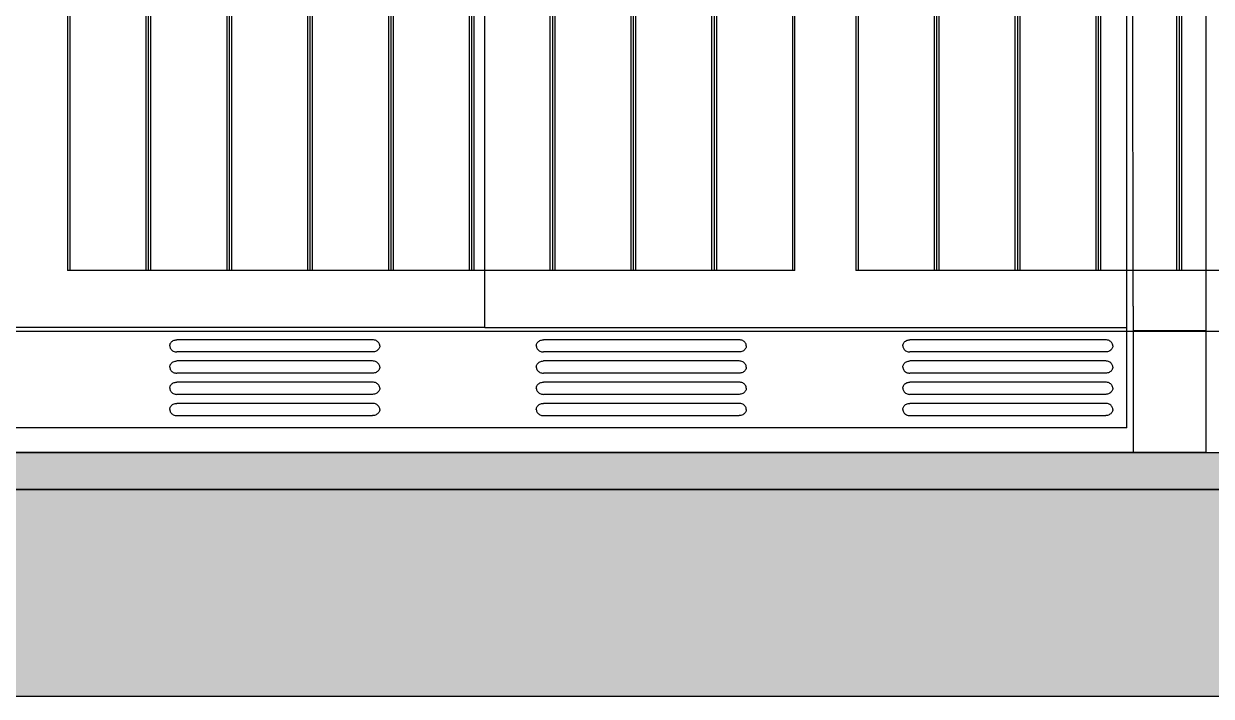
# Model space of a CAD drawing. Header units: millimetres. Extents: x 106699 to 122058, y 158555 to 162844.
# Drawn here: x 108780.8 to 108878.3, y 160724.3 to 160779.6 of the extents above; entities that cross this region are included whole.
import ezdxf

# ---------------------------------------------------------------- set-up
doc = ezdxf.new("R2010")
doc.units = ezdxf.units.MM
doc.layers.add('300_Z4_STR_F03$0$2-SPS-RCN', color=2, linetype='Continuous')
doc.layers.add('S2000-002 Çizgi', color=7, linetype='Continuous')
for name, color, linetype, lineweight in [('300_Z4_STR_F03$0$AUDIT_D_220920114151-103', 251, 'Continuous', 5), ('ahsap gorunus arka kalın', 43, 'Continuous', 9), ('ahsap kesit on', 40, 'Continuous', 20)]:
    doc.layers.add(name, color=color, linetype=linetype, lineweight=lineweight)

# ---------------------------------------------------------------- blocks, each defined once
blk = doc.blocks.new('A$C254879b2')
at = {"layer": 'S2000-002 Çizgi', "color": 8, "true_color": 0x7a7a7a}
for p, q in [((666.528, 12), (666.522, 87.5)), ((672.528, 12), (672.522, 87.5)), ((613.284, 10.235), (613.284, 81.882)), ((666.028, 10.235), (666.028, 81.882)), ((666.528, 12), (666.528, 10.001)), ((672.528, 10), (672.528, 12)), ((613.284, 10.235), (560.54, 10.235)), ((613.284, 10.235), (666.028, 10.235)), ((666.028, 2.01), (666.028, 10.235)), ((666.528, 10.001), (672.528, 10)), ((666.528, 10.001), (666.528, 0.001)), ((672.528, 0.001), (672.528, 10)), ((587.407, 8.735), (587.412, 8.801)), ((587.412, 8.801), (587.427, 8.865)), ((587.427, 8.865), (587.452, 8.927)), ((587.452, 8.927), (587.485, 8.985)), ((587.485, 8.985), (587.528, 9.04)), ((587.528, 9.04), (587.578, 9.089)), ((587.578, 9.089), (587.635, 9.132)), ((587.635, 9.132), (587.699, 9.168)), ((587.699, 9.168), (587.767, 9.197)), ((587.767, 9.197), (587.84, 9.218)), ((587.84, 9.218), (587.914, 9.231)), ((587.914, 9.231), (587.991, 9.235)), ((604.071, 9.235), (587.991, 9.235)), ((604.147, 9.231), (604.071, 9.235)), ((604.222, 9.218), (604.147, 9.231)), ((604.294, 9.197), (604.222, 9.218)), ((604.362, 9.168), (604.294, 9.197)), ((604.426, 9.132), (604.362, 9.168)), ((604.483, 9.089), (604.426, 9.132)), ((604.533, 9.04), (604.483, 9.089)), ((604.576, 8.985), (604.533, 9.04)), ((604.61, 8.927), (604.576, 8.985)), ((604.634, 8.865), (604.61, 8.927)), ((604.649, 8.801), (604.634, 8.865)), ((604.654, 8.735), (604.649, 8.801)), ((617.513, 8.735), (617.518, 8.801)), ((617.518, 8.801), (617.533, 8.865)), ((617.533, 8.865), (617.558, 8.927)), ((617.558, 8.927), (617.592, 8.985)), ((617.592, 8.985), (617.634, 9.04)), ((617.634, 9.04), (617.684, 9.089)), ((617.684, 9.089), (617.742, 9.132)), ((617.742, 9.132), (617.805, 9.168)), ((617.805, 9.168), (617.874, 9.197)), ((617.874, 9.197), (617.946, 9.218)), ((617.946, 9.218), (618.021, 9.231)), ((618.021, 9.231), (618.097, 9.235)), ((634.177, 9.235), (618.097, 9.235)), ((634.253, 9.231), (634.177, 9.235)), ((634.328, 9.218), (634.253, 9.231)), ((634.4, 9.197), (634.328, 9.218)), ((634.468, 9.168), (634.4, 9.197)), ((634.532, 9.132), (634.468, 9.168)), ((634.589, 9.089), (634.532, 9.132)), ((634.64, 9.04), (634.589, 9.089)), ((634.682, 8.985), (634.64, 9.04)), ((634.716, 8.927), (634.682, 8.985)), ((634.74, 8.865), (634.716, 8.927)), ((634.755, 8.801), (634.74, 8.865)), ((634.76, 8.735), (634.755, 8.801)), ((647.62, 8.735), (647.625, 8.801)), ((647.625, 8.801), (647.64, 8.865)), ((647.64, 8.865), (647.664, 8.927)), ((647.664, 8.927), (647.698, 8.985)), ((647.698, 8.985), (647.74, 9.04)), ((647.74, 9.04), (647.791, 9.089)), ((647.791, 9.089), (647.848, 9.132)), ((647.848, 9.132), (647.911, 9.168)), ((647.911, 9.168), (647.98, 9.197)), ((647.98, 9.197), (648.052, 9.218)), ((648.052, 9.218), (648.127, 9.231)), ((648.127, 9.231), (648.203, 9.235)), ((656.912, 9.235), (648.203, 9.235)), ((657.028, 9.235), (656.912, 9.235)), ((657.37, 9.235), (657.028, 9.235)), ((657.913, 9.235), (657.37, 9.235)), ((658.621, 9.235), (657.913, 9.235)), ((659.446, 9.235), (658.621, 9.235)), ((660.33, 9.235), (659.446, 9.235)), ((661.215, 9.235), (660.33, 9.235)), ((662.04, 9.235), (661.215, 9.235)), ((662.748, 9.235), (662.04, 9.235)), ((663.291, 9.235), (662.748, 9.235)), ((663.633, 9.235), (663.291, 9.235)), ((663.749, 9.235), (663.633, 9.235)), ((664.283, 9.235), (663.749, 9.235)), ((664.359, 9.231), (664.283, 9.235)), ((664.434, 9.218), (664.359, 9.231)), ((664.506, 9.197), (664.434, 9.218)), ((664.575, 9.168), (664.506, 9.197)), ((664.638, 9.132), (664.575, 9.168)), ((664.696, 9.089), (664.638, 9.132)), ((664.746, 9.04), (664.696, 9.089)), ((664.788, 8.985), (664.746, 9.04)), ((664.822, 8.927), (664.788, 8.985)), ((664.847, 8.865), (664.822, 8.927)), ((664.861, 8.801), (664.847, 8.865)), ((664.866, 8.735), (664.861, 8.801)), ((587.407, 8.735), (587.412, 8.67)), ((587.412, 8.67), (587.427, 8.606)), ((587.427, 8.606), (587.452, 8.544)), ((587.452, 8.544), (587.485, 8.485)), ((587.485, 8.485), (587.528, 8.431)), ((587.528, 8.431), (587.578, 8.382)), ((587.578, 8.382), (587.635, 8.339)), ((587.635, 8.339), (587.699, 8.302)), ((587.699, 8.302), (587.767, 8.273)), ((587.767, 8.273), (587.84, 8.252)), ((587.84, 8.252), (587.914, 8.24)), ((587.914, 8.24), (587.991, 8.235)), ((604.071, 8.235), (587.991, 8.235)), ((604.147, 8.24), (604.071, 8.235)), ((604.222, 8.252), (604.147, 8.24)), ((604.294, 8.273), (604.222, 8.252)), ((604.362, 8.302), (604.294, 8.273)), ((604.426, 8.339), (604.362, 8.302)), ((604.483, 8.382), (604.426, 8.339)), ((604.533, 8.431), (604.483, 8.382)), ((604.576, 8.485), (604.533, 8.431)), ((604.61, 8.544), (604.576, 8.485)), ((604.634, 8.606), (604.61, 8.544)), ((604.649, 8.67), (604.634, 8.606)), ((604.654, 8.735), (604.649, 8.67)), ((617.513, 8.735), (617.518, 8.67)), ((617.518, 8.67), (617.533, 8.606)), ((617.533, 8.606), (617.558, 8.544)), ((617.558, 8.544), (617.592, 8.485)), ((617.592, 8.485), (617.634, 8.431)), ((617.634, 8.431), (617.684, 8.382)), ((617.684, 8.382), (617.742, 8.339)), ((617.742, 8.339), (617.805, 8.302)), ((617.805, 8.302), (617.874, 8.273)), ((617.874, 8.273), (617.946, 8.252)), ((617.946, 8.252), (618.021, 8.24)), ((618.021, 8.24), (618.097, 8.235)), ((634.177, 8.235), (618.097, 8.235)), ((634.253, 8.24), (634.177, 8.235)), ((634.328, 8.252), (634.253, 8.24)), ((634.4, 8.273), (634.328, 8.252)), ((634.468, 8.302), (634.4, 8.273)), ((634.532, 8.339), (634.468, 8.302)), ((634.589, 8.382), (634.532, 8.339)), ((634.64, 8.431), (634.589, 8.382)), ((634.682, 8.485), (634.64, 8.431)), ((634.716, 8.544), (634.682, 8.485)), ((634.74, 8.606), (634.716, 8.544)), ((634.755, 8.67), (634.74, 8.606)), ((634.76, 8.735), (634.755, 8.67)), ((647.62, 8.735), (647.625, 8.67)), ((647.625, 8.67), (647.64, 8.606)), ((647.64, 8.606), (647.664, 8.544)), ((647.664, 8.544), (647.698, 8.485)), ((647.698, 8.485), (647.74, 8.431)), ((647.74, 8.431), (647.791, 8.382)), ((647.791, 8.382), (647.848, 8.339)), ((647.848, 8.339), (647.911, 8.302)), ((647.911, 8.302), (647.98, 8.273)), ((647.98, 8.273), (648.052, 8.252)), ((648.052, 8.252), (648.127, 8.24)), ((648.127, 8.24), (648.203, 8.235)), ((656.912, 8.235), (648.203, 8.235)), ((657.028, 8.235), (656.912, 8.235)), ((657.37, 8.235), (657.028, 8.235)), ((657.913, 8.235), (657.37, 8.235)), ((658.621, 8.235), (657.913, 8.235)), ((659.446, 8.235), (658.621, 8.235)), ((660.33, 8.235), (659.446, 8.235)), ((661.215, 8.235), (660.33, 8.235)), ((662.04, 8.235), (661.215, 8.235)), ((662.748, 8.235), (662.04, 8.235)), ((663.291, 8.235), (662.748, 8.235)), ((663.633, 8.235), (663.291, 8.235)), ((663.749, 8.235), (663.633, 8.235)), ((664.283, 8.235), (663.749, 8.235)), ((664.359, 8.24), (664.283, 8.235)), ((664.434, 8.252), (664.359, 8.24)), ((664.506, 8.273), (664.434, 8.252)), ((664.575, 8.302), (664.506, 8.273)), ((664.638, 8.339), (664.575, 8.302)), ((664.696, 8.382), (664.638, 8.339)), ((664.746, 8.431), (664.696, 8.382)), ((664.788, 8.485), (664.746, 8.431)), ((664.822, 8.544), (664.788, 8.485)), ((664.847, 8.606), (664.822, 8.544)), ((664.861, 8.67), (664.847, 8.606)), ((664.866, 8.735), (664.861, 8.67)), ((587.407, 6.994), (587.412, 7.059)), ((587.407, 6.994), (587.412, 6.928)), ((587.412, 7.059), (587.427, 7.123)), ((587.412, 6.928), (587.427, 6.864)), ((587.427, 7.123), (587.452, 7.185)), ((587.427, 6.864), (587.452, 6.802)), ((587.452, 7.185), (587.485, 7.244)), ((587.485, 7.244), (587.528, 7.298)), ((587.528, 7.298), (587.578, 7.347)), ((587.578, 7.347), (587.635, 7.39)), ((587.635, 7.39), (587.699, 7.427)), ((587.699, 7.427), (587.767, 7.456)), ((587.767, 7.456), (587.84, 7.477)), ((587.84, 7.477), (587.914, 7.489)), ((587.914, 7.489), (587.991, 7.494)), ((604.071, 7.494), (587.991, 7.494)), ((604.147, 7.489), (604.071, 7.494)), ((604.222, 7.477), (604.147, 7.489)), ((604.294, 7.456), (604.222, 7.477)), ((604.362, 7.427), (604.294, 7.456)), ((604.426, 7.39), (604.362, 7.427)), ((604.483, 7.347), (604.426, 7.39)), ((604.533, 7.298), (604.483, 7.347)), ((604.576, 7.244), (604.533, 7.298)), ((604.61, 7.185), (604.576, 7.244)), ((604.634, 7.123), (604.61, 7.185)), ((604.634, 6.864), (604.61, 6.802)), ((604.649, 7.059), (604.634, 7.123)), ((604.649, 6.928), (604.634, 6.864)), ((604.654, 6.994), (604.649, 7.059)), ((604.654, 6.994), (604.649, 6.928)), ((617.513, 6.994), (617.518, 7.059)), ((617.513, 6.994), (617.518, 6.928)), ((617.518, 7.059), (617.533, 7.123)), ((617.518, 6.928), (617.533, 6.864)), ((617.533, 7.123), (617.558, 7.185)), ((617.533, 6.864), (617.558, 6.802)), ((617.558, 7.185), (617.592, 7.244)), ((617.592, 7.244), (617.634, 7.298)), ((617.634, 7.298), (617.684, 7.347)), ((617.684, 7.347), (617.742, 7.39)), ((617.742, 7.39), (617.805, 7.427)), ((617.805, 7.427), (617.874, 7.456)), ((617.874, 7.456), (617.946, 7.477)), ((617.946, 7.477), (618.021, 7.489)), ((618.021, 7.489), (618.097, 7.494)), ((634.177, 7.494), (618.097, 7.494)), ((634.253, 7.489), (634.177, 7.494)), ((634.328, 7.477), (634.253, 7.489)), ((634.4, 7.456), (634.328, 7.477)), ((634.468, 7.427), (634.4, 7.456)), ((634.532, 7.39), (634.468, 7.427)), ((634.589, 7.347), (634.532, 7.39)), ((634.64, 7.298), (634.589, 7.347)), ((634.682, 7.244), (634.64, 7.298)), ((634.716, 7.185), (634.682, 7.244)), ((634.74, 7.123), (634.716, 7.185)), ((634.74, 6.864), (634.716, 6.802)), ((634.755, 7.059), (634.74, 7.123)), ((634.755, 6.928), (634.74, 6.864)), ((634.76, 6.994), (634.755, 7.059)), ((634.76, 6.994), (634.755, 6.928)), ((647.62, 6.994), (647.625, 7.059)), ((647.62, 6.994), (647.625, 6.928)), ((647.625, 7.059), (647.64, 7.123)), ((647.625, 6.928), (647.64, 6.864)), ((647.64, 7.123), (647.664, 7.185)), ((647.64, 6.864), (647.664, 6.802)), ((647.664, 7.185), (647.698, 7.244)), ((647.698, 7.244), (647.74, 7.298)), ((647.74, 7.298), (647.791, 7.347)), ((647.791, 7.347), (647.848, 7.39)), ((647.848, 7.39), (647.911, 7.427)), ((647.911, 7.427), (647.98, 7.456)), ((647.98, 7.456), (648.052, 7.477)), ((648.052, 7.477), (648.127, 7.489)), ((648.127, 7.489), (648.203, 7.494)), ((656.912, 7.494), (648.203, 7.494)), ((657.028, 7.494), (656.912, 7.494)), ((657.37, 7.494), (657.028, 7.494)), ((657.913, 7.494), (657.37, 7.494)), ((658.621, 7.494), (657.913, 7.494)), ((659.446, 7.494), (658.621, 7.494)), ((660.33, 7.494), (659.446, 7.494)), ((661.215, 7.494), (660.33, 7.494)), ((662.04, 7.494), (661.215, 7.494)), ((662.748, 7.494), (662.04, 7.494)), ((663.291, 7.494), (662.748, 7.494)), ((663.633, 7.494), (663.291, 7.494)), ((663.749, 7.494), (663.633, 7.494)), ((664.283, 7.494), (663.749, 7.494)), ((664.359, 7.489), (664.283, 7.494)), ((664.434, 7.477), (664.359, 7.489)), ((664.506, 7.456), (664.434, 7.477)), ((664.575, 7.427), (664.506, 7.456)), ((664.638, 7.39), (664.575, 7.427)), ((664.696, 7.347), (664.638, 7.39)), ((664.746, 7.298), (664.696, 7.347)), ((664.788, 7.244), (664.746, 7.298)), ((664.822, 7.185), (664.788, 7.244)), ((664.847, 7.123), (664.822, 7.185)), ((664.847, 6.864), (664.822, 6.802)), ((664.861, 7.059), (664.847, 7.123)), ((664.861, 6.928), (664.847, 6.864)), ((664.866, 6.994), (664.861, 7.059)), ((664.866, 6.994), (664.861, 6.928)), ((587.452, 6.802), (587.485, 6.744)), ((587.485, 6.744), (587.528, 6.689)), ((587.528, 6.689), (587.578, 6.64)), ((587.578, 6.64), (587.635, 6.597)), ((587.635, 6.597), (587.699, 6.561)), ((587.699, 6.561), (587.767, 6.532)), ((587.767, 6.532), (587.84, 6.511)), ((587.84, 6.511), (587.914, 6.498)), ((587.914, 6.498), (587.991, 6.494)), ((604.071, 6.494), (587.991, 6.494)), ((604.147, 6.498), (604.071, 6.494)), ((604.222, 6.511), (604.147, 6.498)), ((604.294, 6.532), (604.222, 6.511)), ((604.362, 6.561), (604.294, 6.532)), ((604.426, 6.597), (604.362, 6.561)), ((604.483, 6.64), (604.426, 6.597)), ((604.533, 6.689), (604.483, 6.64)), ((604.576, 6.744), (604.533, 6.689)), ((604.61, 6.802), (604.576, 6.744)), ((617.558, 6.802), (617.592, 6.744)), ((617.592, 6.744), (617.634, 6.689)), ((617.634, 6.689), (617.684, 6.64)), ((617.684, 6.64), (617.742, 6.597)), ((617.742, 6.597), (617.805, 6.561)), ((617.805, 6.561), (617.874, 6.532)), ((617.874, 6.532), (617.946, 6.511)), ((617.946, 6.511), (618.021, 6.498)), ((618.021, 6.498), (618.097, 6.494)), ((634.177, 6.494), (618.097, 6.494)), ((634.253, 6.498), (634.177, 6.494)), ((634.328, 6.511), (634.253, 6.498)), ((634.4, 6.532), (634.328, 6.511)), ((634.468, 6.561), (634.4, 6.532)), ((634.532, 6.597), (634.468, 6.561)), ((634.589, 6.64), (634.532, 6.597)), ((634.64, 6.689), (634.589, 6.64)), ((634.682, 6.744), (634.64, 6.689)), ((634.716, 6.802), (634.682, 6.744)), ((647.664, 6.802), (647.698, 6.744)), ((647.698, 6.744), (647.74, 6.689)), ((647.74, 6.689), (647.791, 6.64)), ((647.791, 6.64), (647.848, 6.597)), ((647.848, 6.597), (647.911, 6.561)), ((647.911, 6.561), (647.98, 6.532)), ((647.98, 6.532), (648.052, 6.511)), ((648.052, 6.511), (648.127, 6.498)), ((648.127, 6.498), (648.203, 6.494)), ((656.912, 6.494), (648.203, 6.494)), ((657.028, 6.494), (656.912, 6.494)), ((657.37, 6.494), (657.028, 6.494)), ((657.913, 6.494), (657.37, 6.494)), ((658.621, 6.494), (657.913, 6.494)), ((659.446, 6.494), (658.621, 6.494)), ((660.33, 6.494), (659.446, 6.494)), ((661.215, 6.494), (660.33, 6.494)), ((662.04, 6.494), (661.215, 6.494)), ((662.748, 6.494), (662.04, 6.494)), ((663.291, 6.494), (662.748, 6.494)), ((663.633, 6.494), (663.291, 6.494)), ((663.749, 6.494), (663.633, 6.494)), ((664.283, 6.494), (663.749, 6.494)), ((664.359, 6.498), (664.283, 6.494)), ((664.434, 6.511), (664.359, 6.498)), ((664.506, 6.532), (664.434, 6.511)), ((664.575, 6.561), (664.506, 6.532)), ((664.638, 6.597), (664.575, 6.561)), ((664.696, 6.64), (664.638, 6.597)), ((664.746, 6.689), (664.696, 6.64)), ((664.788, 6.744), (664.746, 6.689)), ((664.822, 6.802), (664.788, 6.744)), ((587.407, 5.252), (587.412, 5.317)), ((587.407, 5.252), (587.412, 5.187)), ((587.412, 5.317), (587.427, 5.381)), ((587.412, 5.187), (587.427, 5.123)), ((587.427, 5.381), (587.452, 5.443)), ((587.427, 5.123), (587.452, 5.061)), ((587.452, 5.443), (587.485, 5.502)), ((587.452, 5.061), (587.485, 5.002)), ((587.485, 5.502), (587.528, 5.556)), ((587.485, 5.002), (587.528, 4.948)), ((587.528, 5.556), (587.578, 5.605)), ((587.528, 4.948), (587.578, 4.898)), ((587.578, 5.605), (587.635, 5.649)), ((587.578, 4.898), (587.635, 4.855)), ((587.635, 5.649), (587.699, 5.685)), ((587.699, 5.685), (587.767, 5.714)), ((587.767, 5.714), (587.84, 5.735)), ((587.84, 5.735), (587.914, 5.748)), ((587.914, 5.748), (587.991, 5.752)), ((604.071, 5.752), (587.991, 5.752)), ((604.147, 5.748), (604.071, 5.752)), ((604.222, 5.735), (604.147, 5.748)), ((604.294, 5.714), (604.222, 5.735)), ((604.362, 5.685), (604.294, 5.714)), ((604.426, 5.649), (604.362, 5.685)), ((604.483, 5.605), (604.426, 5.649)), ((604.483, 4.898), (604.426, 4.855)), ((604.533, 5.556), (604.483, 5.605)), ((604.533, 4.948), (604.483, 4.898)), ((604.576, 5.502), (604.533, 5.556)), ((604.576, 5.002), (604.533, 4.948)), ((604.61, 5.443), (604.576, 5.502)), ((604.61, 5.061), (604.576, 5.002)), ((604.634, 5.381), (604.61, 5.443)), ((604.634, 5.123), (604.61, 5.061)), ((604.649, 5.317), (604.634, 5.381)), ((604.649, 5.187), (604.634, 5.123)), ((604.654, 5.252), (604.649, 5.317)), ((604.654, 5.252), (604.649, 5.187)), ((617.513, 5.252), (617.518, 5.317)), ((617.513, 5.252), (617.518, 5.187)), ((617.518, 5.317), (617.533, 5.381)), ((617.518, 5.187), (617.533, 5.123)), ((617.533, 5.381), (617.558, 5.443)), ((617.533, 5.123), (617.558, 5.061)), ((617.558, 5.443), (617.592, 5.502)), ((617.558, 5.061), (617.592, 5.002)), ((617.592, 5.502), (617.634, 5.556)), ((617.592, 5.002), (617.634, 4.948)), ((617.634, 5.556), (617.684, 5.605)), ((617.634, 4.948), (617.684, 4.898)), ((617.684, 5.605), (617.742, 5.649)), ((617.684, 4.898), (617.742, 4.855)), ((617.742, 5.649), (617.805, 5.685)), ((617.805, 5.685), (617.874, 5.714)), ((617.874, 5.714), (617.946, 5.735)), ((617.946, 5.735), (618.021, 5.748)), ((618.021, 5.748), (618.097, 5.752)), ((634.177, 5.752), (618.097, 5.752)), ((634.253, 5.748), (634.177, 5.752)), ((634.328, 5.735), (634.253, 5.748)), ((634.4, 5.714), (634.328, 5.735)), ((634.468, 5.685), (634.4, 5.714)), ((634.532, 5.649), (634.468, 5.685)), ((634.589, 5.605), (634.532, 5.649)), ((634.589, 4.898), (634.532, 4.855)), ((634.64, 5.556), (634.589, 5.605)), ((634.64, 4.948), (634.589, 4.898)), ((634.682, 5.502), (634.64, 5.556)), ((634.682, 5.002), (634.64, 4.948)), ((634.716, 5.443), (634.682, 5.502)), ((634.716, 5.061), (634.682, 5.002)), ((634.74, 5.381), (634.716, 5.443)), ((634.74, 5.123), (634.716, 5.061)), ((634.755, 5.317), (634.74, 5.381)), ((634.755, 5.187), (634.74, 5.123)), ((634.76, 5.252), (634.755, 5.317)), ((634.76, 5.252), (634.755, 5.187)), ((647.62, 5.252), (647.625, 5.317)), ((647.62, 5.252), (647.625, 5.187)), ((647.625, 5.317), (647.64, 5.381)), ((647.625, 5.187), (647.64, 5.123)), ((647.64, 5.381), (647.664, 5.443)), ((647.64, 5.123), (647.664, 5.061)), ((647.664, 5.443), (647.698, 5.502)), ((647.664, 5.061), (647.698, 5.002)), ((647.698, 5.502), (647.74, 5.556)), ((647.698, 5.002), (647.74, 4.948)), ((647.74, 5.556), (647.791, 5.605)), ((647.74, 4.948), (647.791, 4.898)), ((647.791, 5.605), (647.848, 5.649)), ((647.791, 4.898), (647.848, 4.855)), ((647.848, 5.649), (647.911, 5.685)), ((647.911, 5.685), (647.98, 5.714)), ((647.98, 5.714), (648.052, 5.735)), ((648.052, 5.735), (648.127, 5.748)), ((648.127, 5.748), (648.203, 5.752)), ((656.912, 5.752), (648.203, 5.752)), ((657.028, 5.752), (656.912, 5.752)), ((657.37, 5.752), (657.028, 5.752)), ((657.913, 5.752), (657.37, 5.752)), ((658.621, 5.752), (657.913, 5.752)), ((659.446, 5.752), (658.621, 5.752)), ((660.33, 5.752), (659.446, 5.752)), ((661.215, 5.752), (660.33, 5.752)), ((662.04, 5.752), (661.215, 5.752)), ((662.748, 5.752), (662.04, 5.752)), ((663.291, 5.752), (662.748, 5.752)), ((663.633, 5.752), (663.291, 5.752)), ((663.749, 5.752), (663.633, 5.752)), ((664.283, 5.752), (663.749, 5.752)), ((664.359, 5.748), (664.283, 5.752)), ((664.434, 5.735), (664.359, 5.748)), ((664.506, 5.714), (664.434, 5.735)), ((664.575, 5.685), (664.506, 5.714)), ((664.638, 5.649), (664.575, 5.685)), ((664.696, 5.605), (664.638, 5.649)), ((664.696, 4.898), (664.638, 4.855)), ((664.746, 5.556), (664.696, 5.605)), ((664.746, 4.948), (664.696, 4.898)), ((664.788, 5.502), (664.746, 5.556)), ((664.788, 5.002), (664.746, 4.948)), ((664.822, 5.443), (664.788, 5.502)), ((664.822, 5.061), (664.788, 5.002)), ((664.847, 5.381), (664.822, 5.443)), ((664.847, 5.123), (664.822, 5.061)), ((664.861, 5.317), (664.847, 5.381)), ((664.861, 5.187), (664.847, 5.123)), ((664.866, 5.252), (664.861, 5.317)), ((664.866, 5.252), (664.861, 5.187)), ((587.578, 3.864), (587.635, 3.907)), ((587.635, 4.855), (587.699, 4.819)), ((587.635, 3.907), (587.699, 3.943)), ((587.699, 4.819), (587.767, 4.79)), ((587.699, 3.943), (587.767, 3.972)), ((587.767, 4.79), (587.84, 4.769)), ((587.767, 3.972), (587.84, 3.993)), ((587.84, 4.769), (587.914, 4.756)), ((587.84, 3.993), (587.914, 4.006)), ((587.914, 4.756), (587.991, 4.752)), ((587.914, 4.006), (587.991, 4.01)), ((604.071, 4.752), (587.991, 4.752)), ((604.071, 4.01), (587.991, 4.01)), ((604.147, 4.756), (604.071, 4.752)), ((604.147, 4.006), (604.071, 4.01)), ((604.222, 4.769), (604.147, 4.756)), ((604.222, 3.993), (604.147, 4.006)), ((604.294, 4.79), (604.222, 4.769)), ((604.294, 3.972), (604.222, 3.993)), ((604.362, 4.819), (604.294, 4.79)), ((604.362, 3.943), (604.294, 3.972)), ((604.426, 4.855), (604.362, 4.819)), ((604.426, 3.907), (604.362, 3.943)), ((604.483, 3.864), (604.426, 3.907)), ((617.684, 3.864), (617.742, 3.907)), ((617.742, 4.855), (617.805, 4.819)), ((617.742, 3.907), (617.805, 3.943)), ((617.805, 4.819), (617.874, 4.79)), ((617.805, 3.943), (617.874, 3.972)), ((617.874, 4.79), (617.946, 4.769)), ((617.874, 3.972), (617.946, 3.993)), ((617.946, 4.769), (618.021, 4.756)), ((617.946, 3.993), (618.021, 4.006)), ((618.021, 4.756), (618.097, 4.752)), ((618.021, 4.006), (618.097, 4.01)), ((634.177, 4.752), (618.097, 4.752)), ((634.177, 4.01), (618.097, 4.01)), ((634.253, 4.756), (634.177, 4.752)), ((634.253, 4.006), (634.177, 4.01)), ((634.328, 4.769), (634.253, 4.756)), ((634.328, 3.993), (634.253, 4.006)), ((634.4, 4.79), (634.328, 4.769)), ((634.4, 3.972), (634.328, 3.993)), ((634.468, 4.819), (634.4, 4.79)), ((634.468, 3.943), (634.4, 3.972)), ((634.532, 4.855), (634.468, 4.819)), ((634.532, 3.907), (634.468, 3.943)), ((634.589, 3.864), (634.532, 3.907)), ((647.791, 3.864), (647.848, 3.907)), ((647.848, 4.855), (647.911, 4.819)), ((647.848, 3.907), (647.911, 3.943)), ((647.911, 4.819), (647.98, 4.79)), ((647.911, 3.943), (647.98, 3.972)), ((647.98, 4.79), (648.052, 4.769)), ((647.98, 3.972), (648.052, 3.993)), ((648.052, 4.769), (648.127, 4.756)), ((648.052, 3.993), (648.127, 4.006)), ((648.127, 4.756), (648.203, 4.752)), ((648.127, 4.006), (648.203, 4.01)), ((657.581, 4.752), (648.203, 4.752)), ((657.581, 4.01), (648.203, 4.01)), ((657.675, 4.752), (657.581, 4.752)), ((657.675, 4.01), (657.581, 4.01)), ((657.95, 4.752), (657.675, 4.752)), ((657.95, 4.01), (657.675, 4.01)), ((658.386, 4.752), (657.95, 4.752)), ((658.386, 4.01), (657.95, 4.01)), ((658.956, 4.752), (658.386, 4.752)), ((658.956, 4.01), (658.386, 4.01)), ((659.619, 4.752), (658.956, 4.752)), ((659.619, 4.01), (658.956, 4.01)), ((660.33, 4.752), (659.619, 4.752)), ((660.33, 4.01), (659.619, 4.01)), ((661.042, 4.752), (660.33, 4.752)), ((661.042, 4.01), (660.33, 4.01)), ((661.705, 4.752), (661.042, 4.752)), ((661.705, 4.01), (661.042, 4.01)), ((662.274, 4.752), (661.705, 4.752)), ((662.274, 4.01), (661.705, 4.01)), ((662.711, 4.752), (662.274, 4.752)), ((662.711, 4.01), (662.274, 4.01)), ((662.986, 4.752), (662.711, 4.752)), ((662.986, 4.01), (662.711, 4.01)), ((663.08, 4.752), (662.986, 4.752)), ((663.08, 4.01), (662.986, 4.01)), ((664.283, 4.752), (663.08, 4.752)), ((664.283, 4.01), (663.08, 4.01)), ((664.359, 4.756), (664.283, 4.752)), ((664.359, 4.006), (664.283, 4.01)), ((664.434, 4.769), (664.359, 4.756)), ((664.434, 3.993), (664.359, 4.006)), ((664.506, 4.79), (664.434, 4.769)), ((664.506, 3.972), (664.434, 3.993)), ((664.575, 4.819), (664.506, 4.79)), ((664.575, 3.943), (664.506, 3.972)), ((664.638, 4.855), (664.575, 4.819)), ((664.638, 3.907), (664.575, 3.943)), ((664.696, 3.864), (664.638, 3.907)), ((587.407, 3.51), (587.412, 3.576)), ((587.407, 3.51), (587.412, 3.445)), ((587.412, 3.576), (587.427, 3.64)), ((587.412, 3.445), (587.427, 3.381)), ((587.427, 3.64), (587.452, 3.702)), ((587.427, 3.381), (587.452, 3.319)), ((587.452, 3.702), (587.485, 3.76)), ((587.452, 3.319), (587.485, 3.26)), ((587.485, 3.76), (587.528, 3.815)), ((587.485, 3.26), (587.528, 3.206)), ((587.528, 3.815), (587.578, 3.864)), ((587.528, 3.206), (587.578, 3.157)), ((587.578, 3.157), (587.635, 3.114)), ((587.635, 3.114), (587.699, 3.077)), ((587.699, 3.077), (587.767, 3.048)), ((587.767, 3.048), (587.84, 3.027)), ((587.84, 3.027), (587.914, 3.015)), ((587.914, 3.015), (587.991, 3.01)), ((587.991, 3.01), (604.071, 3.01)), ((604.147, 3.015), (604.071, 3.01)), ((604.222, 3.027), (604.147, 3.015)), ((604.294, 3.048), (604.222, 3.027)), ((604.362, 3.077), (604.294, 3.048)), ((604.426, 3.114), (604.362, 3.077)), ((604.483, 3.157), (604.426, 3.114)), ((604.533, 3.815), (604.483, 3.864)), ((604.533, 3.206), (604.483, 3.157)), ((604.576, 3.76), (604.533, 3.815)), ((604.576, 3.26), (604.533, 3.206)), ((604.61, 3.702), (604.576, 3.76)), ((604.61, 3.319), (604.576, 3.26)), ((604.634, 3.64), (604.61, 3.702)), ((604.634, 3.381), (604.61, 3.319)), ((604.649, 3.576), (604.634, 3.64)), ((604.649, 3.445), (604.634, 3.381)), ((604.654, 3.51), (604.649, 3.576)), ((604.654, 3.51), (604.649, 3.445)), ((617.513, 3.51), (617.518, 3.576)), ((617.513, 3.51), (617.518, 3.445)), ((617.518, 3.576), (617.533, 3.64)), ((617.518, 3.445), (617.533, 3.381)), ((617.533, 3.64), (617.558, 3.702)), ((617.533, 3.381), (617.558, 3.319)), ((617.558, 3.702), (617.592, 3.76)), ((617.558, 3.319), (617.592, 3.26)), ((617.592, 3.76), (617.634, 3.815)), ((617.592, 3.26), (617.634, 3.206)), ((617.634, 3.815), (617.684, 3.864)), ((617.634, 3.206), (617.684, 3.157)), ((617.684, 3.157), (617.742, 3.114)), ((617.742, 3.114), (617.805, 3.077)), ((617.805, 3.077), (617.874, 3.048)), ((617.874, 3.048), (617.946, 3.027)), ((617.946, 3.027), (618.021, 3.015)), ((618.021, 3.015), (618.097, 3.01)), ((618.097, 3.01), (634.177, 3.01)), ((634.253, 3.015), (634.177, 3.01)), ((634.328, 3.027), (634.253, 3.015)), ((634.4, 3.048), (634.328, 3.027)), ((634.468, 3.077), (634.4, 3.048)), ((634.532, 3.114), (634.468, 3.077)), ((634.589, 3.157), (634.532, 3.114)), ((634.64, 3.815), (634.589, 3.864)), ((634.64, 3.206), (634.589, 3.157)), ((634.682, 3.76), (634.64, 3.815)), ((634.682, 3.26), (634.64, 3.206)), ((634.716, 3.702), (634.682, 3.76)), ((634.716, 3.319), (634.682, 3.26)), ((634.74, 3.64), (634.716, 3.702)), ((634.74, 3.381), (634.716, 3.319)), ((634.755, 3.576), (634.74, 3.64)), ((634.755, 3.445), (634.74, 3.381)), ((634.76, 3.51), (634.755, 3.576)), ((634.76, 3.51), (634.755, 3.445)), ((647.62, 3.51), (647.625, 3.576)), ((647.62, 3.51), (647.625, 3.445)), ((647.625, 3.576), (647.64, 3.64)), ((647.625, 3.445), (647.64, 3.381)), ((647.64, 3.64), (647.664, 3.702)), ((647.64, 3.381), (647.664, 3.319)), ((647.664, 3.702), (647.698, 3.76)), ((647.664, 3.319), (647.698, 3.26)), ((647.698, 3.76), (647.74, 3.815)), ((647.698, 3.26), (647.74, 3.206)), ((647.74, 3.815), (647.791, 3.864)), ((647.74, 3.206), (647.791, 3.157)), ((647.791, 3.157), (647.848, 3.114)), ((647.848, 3.114), (647.911, 3.077)), ((647.911, 3.077), (647.98, 3.048)), ((647.98, 3.048), (648.052, 3.027)), ((648.052, 3.027), (648.127, 3.015)), ((648.127, 3.015), (648.203, 3.01)), ((648.203, 3.01), (657.581, 3.01)), ((657.581, 3.01), (657.675, 3.01)), ((657.675, 3.01), (657.95, 3.01)), ((657.95, 3.01), (658.386, 3.01)), ((658.386, 3.01), (658.956, 3.01)), ((658.956, 3.01), (659.619, 3.01)), ((659.619, 3.01), (660.33, 3.01)), ((660.33, 3.01), (661.042, 3.01)), ((661.042, 3.01), (661.705, 3.01)), ((661.705, 3.01), (662.274, 3.01)), ((662.274, 3.01), (662.711, 3.01)), ((662.711, 3.01), (662.986, 3.01)), ((662.986, 3.01), (663.08, 3.01)), ((663.08, 3.01), (664.283, 3.01)), ((664.359, 3.015), (664.283, 3.01)), ((664.434, 3.027), (664.359, 3.015)), ((664.506, 3.048), (664.434, 3.027)), ((664.575, 3.077), (664.506, 3.048)), ((664.638, 3.114), (664.575, 3.077)), ((664.696, 3.157), (664.638, 3.114)), ((664.746, 3.815), (664.696, 3.864)), ((664.746, 3.206), (664.696, 3.157)), ((664.788, 3.76), (664.746, 3.815)), ((664.788, 3.26), (664.746, 3.206)), ((664.822, 3.702), (664.788, 3.76)), ((664.822, 3.319), (664.788, 3.26)), ((664.847, 3.64), (664.822, 3.702)), ((664.847, 3.381), (664.822, 3.319)), ((664.861, 3.576), (664.847, 3.64)), ((664.861, 3.445), (664.847, 3.381)), ((664.866, 3.51), (664.861, 3.576)), ((664.866, 3.51), (664.861, 3.445)), ((657.581, 2.01), (534.475, 2.01)), ((657.675, 2.01), (657.581, 2.01)), ((657.95, 2.01), (657.675, 2.01)), ((658.386, 2.01), (657.95, 2.01)), ((658.956, 2.01), (658.386, 2.01)), ((659.619, 2.01), (658.956, 2.01)), ((660.33, 2.01), (659.619, 2.01)), ((661.042, 2.01), (660.33, 2.01)), ((661.705, 2.01), (661.042, 2.01)), ((662.274, 2.01), (661.705, 2.01)), ((662.711, 2.01), (662.274, 2.01)), ((662.986, 2.01), (662.711, 2.01)), ((663.08, 2.01), (662.986, 2.01)), ((666.028, 2.01), (663.08, 2.01)), ((267.534, 0.001), (672.528, 0.001))]:
    blk.add_line(p, q, dxfattribs=at)
blk = doc.blocks.new('A$Cfe531ae8')
for p, q in [((390.362, 84.5), (390.362, 15)), ((390.558, 84.5), (390.558, 15)), ((396.805, 84.5), (396.805, 15)), ((397.001, 84.5), (397.001, 15)), ((397.196, 84.5), (397.196, 15)), ((403.444, 84.5), (403.444, 15)), ((403.64, 84.5), (403.64, 15)), ((403.835, 84.5), (403.835, 15)), ((410.083, 84.5), (410.083, 15)), ((410.279, 84.5), (410.279, 15)), ((410.474, 84.5), (410.474, 15)), ((416.722, 84.5), (416.722, 15)), ((416.918, 84.5), (416.918, 15)), ((417.113, 84.5), (417.113, 15)), ((423.361, 84.5), (423.361, 15)), ((423.556, 84.5), (423.556, 15)), ((423.752, 84.5), (423.752, 15)), ((430, 84.5), (430, 15)), ((430.195, 84.5), (430.195, 15)), ((430.391, 84.5), (430.391, 15)), ((436.639, 84.5), (436.639, 15)), ((436.834, 84.5), (436.834, 15)), ((437.03, 84.5), (437.03, 15)), ((443.278, 84.5), (443.278, 15)), ((443.473, 84.5), (443.473, 15)), ((443.669, 84.5), (443.669, 15)), ((449.917, 84.5), (449.917, 15)), ((450.112, 15), (450.112, 84.5)), ((455.112, 84.5), (455.112, 15)), ((455.308, 84.5), (455.308, 15)), ((461.555, 84.5), (461.555, 15)), ((461.751, 84.5), (461.751, 15)), ((461.946, 84.5), (461.946, 15)), ((468.194, 84.5), (468.194, 15)), ((468.39, 84.5), (468.39, 15)), ((468.585, 84.5), (468.585, 15)), ((474.833, 84.5), (474.833, 15)), ((475.029, 84.5), (475.029, 15)), ((475.224, 84.5), (475.224, 15)), ((481.472, 84.5), (481.472, 15)), ((481.668, 84.5), (481.668, 15)), ((481.863, 84.5), (481.863, 15)), ((390.558, 15), (390.362, 15)), ((396.805, 15), (390.558, 15)), ((397.001, 15), (396.805, 15)), ((397.196, 15), (397.001, 15)), ((403.444, 15), (397.196, 15)), ((403.64, 15), (403.444, 15)), ((403.835, 15), (403.64, 15)), ((410.083, 15), (403.835, 15)), ((410.279, 15), (410.083, 15)), ((410.474, 15), (410.279, 15)), ((416.722, 15), (410.474, 15)), ((416.918, 15), (416.722, 15)), ((417.113, 15), (416.918, 15)), ((423.361, 15), (417.113, 15)), ((423.556, 15), (423.361, 15)), ((423.752, 15), (423.556, 15)), ((430, 15), (423.752, 15)), ((430.195, 15), (430, 15)), ((430.391, 15), (430.195, 15)), ((436.639, 15), (430.391, 15)), ((436.834, 15), (436.639, 15)), ((437.03, 15), (436.834, 15)), ((443.278, 15), (437.03, 15)), ((443.473, 15), (443.278, 15)), ((443.669, 15), (443.473, 15)), ((449.917, 15), (443.669, 15)), ((450.112, 15), (449.917, 15)), ((455.308, 15), (455.112, 15)), ((461.555, 15), (455.308, 15)), ((461.751, 15), (461.555, 15)), ((461.946, 15), (461.751, 15)), ((468.194, 15), (461.946, 15)), ((468.39, 15), (468.194, 15)), ((468.585, 15), (468.39, 15)), ((474.833, 15), (468.585, 15)), ((475.029, 15), (474.833, 15)), ((475.224, 15), (475.029, 15)), ((481.472, 15), (475.224, 15)), ((481.668, 15), (481.472, 15)), ((481.863, 15), (481.668, 15)), ((488.111, 15), (481.863, 15)), ((255.862, 10), (516.862, 10)), ((516.862, 0), (93.862, 0))]:
    blk.add_line(p, q)

msp = doc.modelspace()

# ---------------------------------------------------------------- hatches: boundary and pattern name
at = {"layer": 'ahsap gorunus arka kalın', "true_color": 0xc3d8cc}
h = msp.add_hatch(dxfattribs=at)
h.set_pattern_fill('AR-B816', color=254, scale=0.04)
h.set_pattern_definition([(0, (-11544.62, 998.902), (0, 8.128), []), (90, (-11544.62, 998.902), (-8.128, 8.128), [8.128, -8.128])])
edge = h.paths.add_edge_path()
edge.add_line((108293.168, 160954.375), (108403.168, 160954.375))
edge.add_line((108403.168, 160954.375), (108403.168, 160822.317))
edge.add_line((108403.168, 160822.317), (108406.848, 160822.317))
edge.add_line((108406.848, 160822.317), (108406.848, 160917.374))
edge.add_line((108406.848, 160917.374), (108409.388, 160917.374))
edge.add_line((108409.388, 160917.374), (108467.326, 160917.374))
edge.add_line((108467.326, 160917.374), (108469.96, 160917.374))
edge.add_line((108469.96, 160917.374), (108469.96, 160903.014))
edge.add_line((108469.96, 160903.014), (108469.96, 160881.279))
edge.add_line((108469.96, 160881.279), (108484.095, 160881.279))
edge.add_line((108484.095, 160881.279), (108484.095, 160845.874))
edge.add_line((108484.095, 160845.874), (108496.396, 160845.874))
edge.add_line((108496.396, 160845.874), (108496.396, 160881.317))
edge.add_line((108496.396, 160881.317), (108502.922, 160881.317))
edge.add_line((108502.922, 160881.317), (108502.922, 160890.874))
edge.add_line((108502.922, 160890.874), (108497.922, 160890.874))
edge.add_line((108497.922, 160890.874), (108497.243, 160890.874))
edge.add_line((108497.243, 160890.874), (108497.177, 160891.018))
edge.add_line((108497.177, 160891.018), (108497.161, 160891.293))
edge.add_line((108497.161, 160891.293), (108496.881, 160891.305))
edge.add_line((108496.881, 160891.305), (108496.636, 160891.463))
edge.add_line((108496.636, 160891.463), (108496.522, 160891.678))
edge.add_line((108496.522, 160891.678), (108496.403, 160892.32))
edge.add_line((108496.403, 160892.32), (108496.391, 160892.371))
edge.add_line((108496.391, 160892.371), (108496.374, 160892.424))
edge.add_line((108496.374, 160892.424), (108496.355, 160892.475))
edge.add_line((108496.355, 160892.475), (108496.332, 160892.525))
edge.add_line((108496.332, 160892.525), (108496.306, 160892.573))
edge.add_line((108496.306, 160892.573), (108496.278, 160892.62))
edge.add_line((108496.278, 160892.62), (108496.247, 160892.664))
edge.add_line((108496.247, 160892.664), (108496.213, 160892.707))
edge.add_line((108496.213, 160892.707), (108496.176, 160892.747))
edge.add_line((108496.176, 160892.747), (108496.137, 160892.784))
edge.add_line((108496.137, 160892.784), (108496.072, 160892.834))
edge.add_line((108496.072, 160892.834), (108495.966, 160892.902))
edge.add_line((108495.966, 160892.902), (108495.821, 160893.104))
edge.add_line((108495.821, 160893.104), (108495.779, 160893.234))
edge.add_line((108495.779, 160893.234), (108665.065, 160893.234))
edge.add_line((108665.065, 160893.234), (108665.074, 160893.234))
edge.add_line((108665.074, 160893.234), (108664.968, 160893.005))
edge.add_line((108664.968, 160893.005), (108664.854, 160892.897))
edge.add_line((108664.854, 160892.897), (108664.648, 160892.724))
edge.add_line((108664.648, 160892.724), (108664.632, 160892.707))
edge.add_line((108664.632, 160892.707), (108664.598, 160892.664))
edge.add_line((108664.598, 160892.664), (108664.567, 160892.62))
edge.add_line((108664.567, 160892.62), (108664.538, 160892.573))
edge.add_line((108664.538, 160892.573), (108664.512, 160892.525))
edge.add_line((108664.512, 160892.525), (108664.49, 160892.475))
edge.add_line((108664.49, 160892.475), (108664.47, 160892.424))
edge.add_line((108664.47, 160892.424), (108664.454, 160892.371))
edge.add_line((108664.454, 160892.371), (108664.441, 160892.32))
edge.add_line((108664.441, 160892.32), (108664.315, 160891.64))
edge.add_line((108664.315, 160891.64), (108664.155, 160891.412))
edge.add_line((108664.155, 160891.412), (108663.927, 160891.304))
edge.add_line((108663.927, 160891.304), (108663.683, 160891.293))
edge.add_line((108663.683, 160891.293), (108663.662, 160890.931))
edge.add_line((108663.662, 160890.931), (108663.525, 160890.874))
edge.add_line((108663.525, 160890.874), (108662.922, 160890.874))
edge.add_line((108662.922, 160890.874), (108657.922, 160890.874))
edge.add_line((108657.922, 160890.874), (108657.922, 160881.342))
edge.add_line((108657.922, 160881.342), (108657.982, 160881.317))
edge.add_line((108657.982, 160881.317), (108691.922, 160881.317))
edge.add_line((108691.922, 160881.317), (108691.922, 160929.366))
edge.add_line((108691.922, 160929.366), (108685.578, 160927.095))
edge.add_line((108685.578, 160927.095), (108674.387, 160931.102))
edge.add_line((108674.387, 160931.102), (108673.896, 160931.785))
edge.add_line((108673.896, 160931.785), (108673.229, 160937.294))
edge.add_line((108673.229, 160937.294), (108673.229, 160938.528))
edge.add_line((108673.229, 160938.528), (108680.994, 160941.304))
edge.add_line((108680.994, 160941.304), (108680.994, 160942.259))
edge.add_line((108680.994, 160942.259), (108683.853, 160944.438))
edge.add_line((108683.853, 160944.438), (108683.853, 160947.473))
edge.add_line((108683.853, 160947.473), (108684.931, 160947.473))
edge.add_line((108684.931, 160947.473), (108684.931, 160973.839))
edge.add_line((108684.931, 160973.839), (108686.596, 160973.839))
edge.add_arc((108686.596, 160974.702), 0.863, 270.00001, 347.62888)
edge.add_spline(control_points=[(108687.438, 160974.517), (108687.476, 160974.689), (108687.57, 160975.076), (108687.789, 160975.742), (108688.039, 160975.984), (108688.239, 160977.582), (108688.345, 160978.207), (108688.392, 160978.416)], knot_values=[0.403662, 0.403662, 0.403662, 0.403662, 0.710546, 1.090047, 1.568727, 1.932922, 2.167118, 2.167118, 2.167118, 2.167118], degree=3, periodic=0)
edge.add_line((108688.392, 160978.416), (108688.392, 160978.42))
edge.add_line((108688.392, 160978.42), (108681.265, 160978.42))
edge.add_line((108681.265, 160978.42), (108681.265, 160979.317))
edge.add_line((108681.265, 160979.317), (108529.89, 160979.317))
edge.add_line((108529.89, 160979.317), (108529.89, 160978.42))
edge.add_line((108529.89, 160978.42), (108528.392, 160978.42))
edge.add_line((108528.392, 160978.42), (108528.392, 160973.839))
edge.add_line((108528.392, 160973.839), (108526.225, 160973.839))
edge.add_line((108526.225, 160973.839), (108526.225, 160970.261))
edge.add_line((108526.225, 160970.261), (108526.224, 160947.473))
edge.add_line((108526.224, 160947.473), (108527.303, 160947.473))
edge.add_line((108527.303, 160947.473), (108527.303, 160944.438))
edge.add_arc((108528.165, 160944.438), 0.863, 180, 220.70529)
edge.add_line((108527.511, 160943.875), (108665.303, 160943.875))
edge.add_line((108665.303, 160943.875), (108665.303, 160943.235))
edge.add_line((108665.303, 160943.235), (108665.074, 160943.235))
edge.add_line((108665.074, 160943.235), (108664.968, 160943.006))
edge.add_line((108664.968, 160943.006), (108664.854, 160942.898))
edge.add_line((108664.854, 160942.898), (108664.648, 160942.725))
edge.add_line((108664.648, 160942.725), (108664.632, 160942.707))
edge.add_line((108664.632, 160942.707), (108664.598, 160942.665))
edge.add_line((108664.598, 160942.665), (108664.567, 160942.621))
edge.add_line((108664.567, 160942.621), (108664.538, 160942.574))
edge.add_line((108664.538, 160942.574), (108664.512, 160942.526))
edge.add_line((108664.512, 160942.526), (108664.49, 160942.476))
edge.add_line((108664.49, 160942.476), (108664.47, 160942.425))
edge.add_line((108664.47, 160942.425), (108664.454, 160942.372))
edge.add_line((108664.454, 160942.372), (108664.441, 160942.321))
edge.add_line((108664.441, 160942.321), (108664.315, 160941.641))
edge.add_line((108664.315, 160941.641), (108664.155, 160941.412))
edge.add_line((108664.155, 160941.412), (108663.927, 160941.305))
edge.add_line((108663.927, 160941.305), (108663.683, 160941.294))
edge.add_line((108663.683, 160941.294), (108663.662, 160940.932))
edge.add_line((108663.662, 160940.932), (108663.525, 160940.875))
edge.add_line((108663.525, 160940.875), (108662.922, 160940.875))
edge.add_line((108662.922, 160940.875), (108657.922, 160940.875))
edge.add_line((108657.922, 160940.875), (108657.922, 160917.875))
edge.add_line((108657.922, 160917.875), (108657.734, 160917.875))
edge.add_line((108657.734, 160917.875), (108657.533, 160917.875))
edge.add_line((108657.533, 160917.875), (108655.422, 160917.875))
edge.add_line((108655.422, 160917.875), (108655.205, 160917.875))
edge.add_line((108655.205, 160917.875), (108655.031, 160917.875))
edge.add_line((108655.031, 160917.875), (108654.972, 160917.875))
edge.add_line((108654.972, 160917.875), (108654.922, 160917.875))
edge.add_line((108654.922, 160917.875), (108654.922, 160940.875))
edge.add_line((108654.922, 160940.875), (108531.361, 160940.875))
edge.add_line((108531.361, 160940.875), (108537.927, 160938.528))
edge.add_line((108537.927, 160938.528), (108537.927, 160937.294))
edge.add_line((108537.927, 160937.294), (108537.259, 160931.785))
edge.add_line((108537.259, 160931.785), (108536.768, 160931.102))
edge.add_line((108536.768, 160931.102), (108525.578, 160927.095))
edge.add_line((108525.578, 160927.095), (108514.387, 160931.102))
edge.add_line((108514.387, 160931.102), (108513.896, 160931.785))
edge.add_line((108513.896, 160931.785), (108513.229, 160937.294))
edge.add_line((108513.229, 160937.294), (108513.229, 160938.528))
edge.add_line((108513.229, 160938.528), (108519.795, 160940.875))
edge.add_line((108519.795, 160940.875), (108505.922, 160940.875))
edge.add_line((108505.922, 160940.875), (108505.922, 160917.875))
edge.add_line((108505.922, 160917.875), (108505.734, 160917.875))
edge.add_line((108505.734, 160917.875), (108505.533, 160917.875))
edge.add_line((108505.533, 160917.875), (108503.422, 160917.875))
edge.add_line((108503.422, 160917.875), (108503.205, 160917.875))
edge.add_line((108503.205, 160917.875), (108503.031, 160917.875))
edge.add_line((108503.031, 160917.875), (108502.972, 160917.875))
edge.add_line((108502.972, 160917.875), (108502.922, 160917.875))
edge.add_line((108502.922, 160917.875), (108502.922, 160940.875))
edge.add_line((108502.922, 160940.875), (108497.922, 160940.875))
edge.add_line((108497.922, 160940.875), (108497.243, 160940.875))
edge.add_line((108497.243, 160940.875), (108497.177, 160941.019))
edge.add_line((108497.177, 160941.019), (108497.161, 160941.294))
edge.add_line((108497.161, 160941.294), (108496.881, 160941.306))
edge.add_line((108496.881, 160941.306), (108496.636, 160941.464))
edge.add_line((108496.636, 160941.464), (108496.522, 160941.679))
edge.add_line((108496.522, 160941.679), (108496.403, 160942.321))
edge.add_line((108496.403, 160942.321), (108496.391, 160942.372))
edge.add_line((108496.391, 160942.372), (108496.374, 160942.425))
edge.add_line((108496.374, 160942.425), (108496.355, 160942.476))
edge.add_line((108496.355, 160942.476), (108496.332, 160942.526))
edge.add_line((108496.332, 160942.526), (108496.306, 160942.574))
edge.add_line((108496.306, 160942.574), (108496.278, 160942.621))
edge.add_line((108496.278, 160942.621), (108496.247, 160942.665))
edge.add_line((108496.247, 160942.665), (108496.213, 160942.707))
edge.add_line((108496.213, 160942.707), (108496.176, 160942.747))
edge.add_line((108496.176, 160942.747), (108496.137, 160942.785))
edge.add_line((108496.137, 160942.785), (108496.072, 160942.835))
edge.add_line((108496.072, 160942.835), (108495.966, 160942.903))
edge.add_line((108495.966, 160942.903), (108495.821, 160943.105))
edge.add_line((108495.821, 160943.105), (108495.779, 160943.235))
edge.add_line((108495.779, 160943.235), (108522.275, 160943.235))
edge.add_line((108522.275, 160943.235), (108523.853, 160944.438))
edge.add_line((108523.853, 160944.438), (108523.853, 160947.473))
edge.add_line((108523.853, 160947.473), (108524.931, 160947.473))
edge.add_line((108524.931, 160947.473), (108524.931, 160973.839))
edge.add_line((108524.931, 160973.839), (108526.596, 160973.839))
edge.add_line((108526.596, 160973.839), (108528.392, 160973.839))
edge.add_line((108528.392, 160973.839), (108528.392, 160978.42))
edge.add_line((108528.392, 160978.42), (108529.89, 160978.42))
edge.add_line((108529.89, 160978.42), (108529.89, 160979.283))
edge.add_line((108529.89, 160979.283), (108521.265, 160979.283))
edge.add_line((108521.265, 160979.283), (108485.578, 160979.317))
edge.add_line((108485.578, 160979.317), (108449.89, 160979.317))
edge.add_line((108449.89, 160979.317), (108449.89, 160978.42))
edge.add_line((108449.89, 160978.42), (108448.392, 160978.42))
edge.add_line((108448.392, 160978.42), (108448.392, 160973.839))
edge.add_line((108448.392, 160973.839), (108446.225, 160973.839))
edge.add_line((108446.225, 160973.839), (108446.225, 160970.261))
edge.add_line((108446.225, 160970.261), (108446.224, 160947.473))
edge.add_line((108446.224, 160947.473), (108447.303, 160947.473))
edge.add_line((108447.303, 160947.473), (108447.303, 160944.438))
edge.add_arc((108448.165, 160944.438), 0.863, 180, 231.34019)
edge.add_line((108447.627, 160943.764), (108449.135, 160942.557))
edge.add_arc((108448.597, 160941.884), 0.863, 0, 51.34019, ccw=False)
edge.add_line((108449.459, 160941.884), (108449.459, 160941.436))
edge.add_line((108449.459, 160941.436), (108441.697, 160941.436))
edge.add_line((108441.697, 160941.436), (108441.697, 160941.884))
edge.add_arc((108442.559, 160941.884), 0.863, 128.65981, 180, ccw=False)
edge.add_line((108442.02, 160942.557), (108443.529, 160943.764))
edge.add_arc((108442.99, 160944.438), 0.863, 308.65981, 360)
edge.add_line((108443.853, 160944.438), (108443.853, 160947.473))
edge.add_line((108443.853, 160947.473), (108444.931, 160947.473))
edge.add_line((108444.931, 160947.473), (108444.931, 160973.839))
edge.add_line((108444.931, 160973.839), (108446.596, 160973.839))
edge.add_line((108446.596, 160973.839), (108448.392, 160973.839))
edge.add_line((108448.392, 160973.839), (108448.392, 160978.42))
edge.add_line((108448.392, 160978.42), (108449.89, 160978.42))
edge.add_line((108449.89, 160978.42), (108449.89, 160979.283))
edge.add_line((108449.89, 160979.283), (108441.265, 160979.283))
edge.add_line((108441.265, 160979.283), (108405.578, 160979.317))
edge.add_line((108405.578, 160979.317), (108405.578, 160993.374))
edge.add_line((108405.578, 160993.374), (108404.578, 160993.374))
edge.add_line((108404.578, 160993.374), (108404.578, 160994.374))
edge.add_line((108404.578, 160994.374), (108351.828, 160994.374))
edge.add_line((108351.828, 160994.374), (108351.828, 160993.124))
edge.add_arc((108351.203, 160993.124), 0.625, -90, 0, ccw=False)
edge.add_line((108351.203, 160992.499), (108350.198, 160992.499))
edge.add_line((108350.198, 160992.499), (108348.274, 160992.499))
edge.add_arc((108347.053, 160992.767), 1.25, 270.00001, 347.62921, ccw=False)
edge.add_line((108347.053, 160991.517), (108344.103, 160991.517))
edge.add_arc((108344.103, 160992.767), 1.25, 192.37077, 270.00001, ccw=False)
edge.add_line((108342.882, 160992.499), (108340.958, 160992.499))
edge.add_line((108340.958, 160992.499), (108339.953, 160992.499))
edge.add_arc((108339.953, 160993.124), 0.625, 180, 270, ccw=False)
edge.add_line((108339.328, 160993.124), (108339.328, 160994.374))
edge.add_line((108339.328, 160994.374), (108246.394, 160994.374))
edge.add_line((108246.394, 160994.374), (108246.394, 160993.374))
edge.add_line((108246.394, 160993.374), (108245.394, 160993.374))
edge.add_line((108245.394, 160993.374), (108245.394, 160991.369))
edge.add_line((108245.394, 160991.369), (108245.394, 160897.371))
edge.add_line((108245.394, 160897.371), (108245.394, 160893.374))
edge.add_line((108245.394, 160893.374), (108243.396, 160893.374))
edge.add_line((108243.396, 160893.374), (108211.394, 160893.374))
edge.add_line((108211.394, 160893.374), (108211.394, 160891.374))
edge.add_line((108211.394, 160891.374), (108209.394, 160891.374))
edge.add_line((108209.394, 160891.374), (108209.394, 160893.374))
edge.add_line((108209.394, 160893.374), (108208.142, 160893.374))
edge.add_line((108208.142, 160893.374), (108208.142, 160893.207))
edge.add_line((108208.142, 160893.207), (108207.683, 160893.207))
edge.add_arc((108207.392, 160893.207), 0.29, -180, 0, ccw=False)
edge.add_line((108207.102, 160893.207), (108206.642, 160893.207))
edge.add_line((108206.642, 160893.207), (108205.394, 160893.374))
edge.add_line((108205.394, 160893.374), (108205.394, 160835.874))
edge.add_line((108205.394, 160835.874), (108275.094, 160835.874))
edge.add_line((108275.094, 160835.874), (108275.394, 160835.574))
edge.add_line((108275.394, 160835.574), (108275.394, 160833.874))
edge.add_line((108275.394, 160833.874), (108273.317, 160833.874))
edge.add_line((108273.317, 160833.874), (108273.317, 160754.317))
edge.add_line((108273.317, 160754.317), (108292.768, 160754.317))
edge.add_line((108292.768, 160754.317), (108292.768, 160755.375))
edge.add_line((108292.768, 160755.375), (108293.168, 160755.375))
edge.add_line((108293.168, 160755.375), (108293.168, 160954.375))
h.paths.add_polyline_path([(108334.895, 160975.388), (108334.328, 160982.382, -0.393446), (108334.889, 160983.159), (108342.244, 160984.346, 0.339519), (108342.766, 160985.026), (108342.766, 160988.002, -0.414214), (108343.469, 160988.705), (108347.688, 160988.705, -0.414214), (108348.391, 160988.002), (108348.391, 160985.026, 0.339519), (108348.912, 160984.346), (108356.218, 160983.167, -0.388948), (108356.833, 160982.443), (108356.267, 160975.449, -0.286267), (108355.849, 160974.832), (108346.985, 160972.181), (108344.172, 160972.181), (108335.307, 160974.832, -0.26287)], flags=16)
h.paths.add_polyline_path([(108844.931, 160973.839), (108844.561, 160973.839), (108842.764, 160973.839), (108842.764, 160978.42), (108841.265, 160978.42), (108841.265, 160979.317), (108689.89, 160979.317), (108689.89, 160978.42), (108688.392, 160978.42), (108688.392, 160973.839), (108686.225, 160973.839), (108686.225, 160970.261), (108686.224, 160947.473), (108687.303, 160947.473), (108687.303, 160944.438, 0.227838), (108687.627, 160943.764), (108689.135, 160942.557, -0.227838), (108689.459, 160941.884), (108689.459, 160941.276), (108691.922, 160940.366), (108691.922, 160954.375), (108695.922, 160954.375), (108833.922, 160954.375), (108837.922, 160954.375), (108837.922, 160940.206), (108840.994, 160941.304), (108840.994, 160942.259), (108843.853, 160944.438), (108843.853, 160947.473), (108844.931, 160947.473)])
h.paths.add_polyline_path([(108837.922, 160929.836), (108837.922, 160881.317), (108912.464, 160881.317), (108912.464, 160835.817), (108915.895, 160835.817), (108915.895, 160833.817), (108913.895, 160833.817), (108913.895, 160754.317), (108999.195, 160754.317), (108999.195, 160979.317), (108849.89, 160979.317), (108849.89, 160978.42), (108848.392, 160978.42), (108848.392, 160973.839), (108846.224, 160973.839), (108846.224, 160947.473), (108847.303, 160947.473), (108847.303, 160944.438), (108850.162, 160942.259), (108850.162, 160941.304), (108857.927, 160938.528), (108857.927, 160937.294), (108857.259, 160931.785), (108856.768, 160931.102), (108845.578, 160927.095)])

# ---------------------------------------------------------------- linework, layer by layer
at = {"layer": '300_Z4_STR_F03$0$2-SPS-RCN'}
msp.add_lwpolyline([(108182.394, 160724.318), (109041.376, 160724.317), (109041.376, 160724.317), (109087.393, 160724.317), (109087.393, 160724.317), (109087.393, 160724.317), (109087.393, 160741.317), (108182.394, 160741.317), (108182.394, 160724.318)], dxfattribs=at)

# ---------------------------------------------------------------- next in the draw order: block references
at = {"layer": 'S2000-002 Çizgi'}
msp.add_blockref('A$C254879b2', (108205.394, 160744.374, -0.022), dxfattribs=at)

# ---------------------------------------------------------------- next in the draw order: hatches: boundary and pattern name
at = {"layer": '300_Z4_STR_F03$0$AUDIT_D_220920114151-103', "true_color": 0x303030}
h = msp.add_hatch(color=250, dxfattribs=at)
h.dxf.hatch_style = 1
h.paths.add_polyline_path([(109087.393, 161043.317), (108291.376, 161043.317), (108290.899, 161043.317), (108182.394, 161043.317), (108182.394, 161073.317), (109087.393, 161073.317)])
edge = h.paths.add_edge_path()
edge.add_line((107786.014, 160724.316), (107786.014, 160724.316))
edge.add_line((107786.014, 160724.316), (107786.014, 160738.317))
h.paths.add_polyline_path([(108182.394, 160741.317), (108182.394, 160724.318), (109041.376, 160724.317), (109041.376, 160724.317), (109087.393, 160724.317), (109087.393, 160741.317)])
at = {"layer": 'S2000-002 Çizgi', "true_color": 0x7a7a7a}
h = msp.add_hatch(color=8, dxfattribs=at)
h.dxf.hatch_style = 1
h.paths.add_polyline_path([(108202.393, 160744.317), (108202.393, 160741.317), (109067.393, 160741.317), (109067.393, 160744.317)])

# ---------------------------------------------------------------- next in the draw order: linework, layer by layer
at = {"layer": '300_Z4_STR_F03$0$2-SPS-RCN'}
msp.add_lwpolyline([(108202.393, 160741.317), (109067.393, 160741.317), (109067.393, 160744.317), (108202.393, 160744.317)], close=True, dxfattribs=at)
at = {"layer": 'ahsap kesit on'}
msp.add_line((109064.393, 160754.317, 0.019), (108205.394, 160754.317, -0.022), dxfattribs=at)

# ---------------------------------------------------------------- next in the draw order: block references
at = {"layer": 'S2000-002 Çizgi'}
msp.add_blockref('A$Cfe531ae8', (108394.033, 160744.317), dxfattribs=at)

doc.saveas('drawing.dxf')
